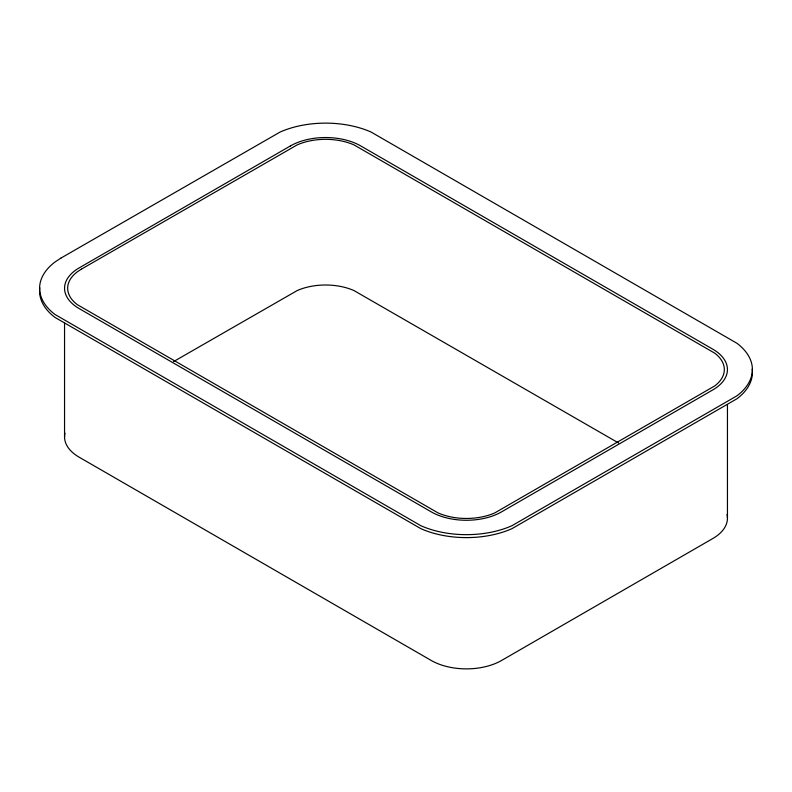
<?xml version="1.0" encoding="UTF-8"?>
<svg xmlns="http://www.w3.org/2000/svg" width="792" height="792" viewBox="0 0 792 792"><rect width="100%" height="100%" fill="white"/><g stroke="black" fill="none" stroke-linecap="round" stroke-linejoin="round"><path stroke-width="1.19" d="M173.557 361.607L297.168 290.575A46.669 26.948 0 0 1 353.994 290.575L618.601 443.005M727.452 404.593L727.452 518.166M64.548 323.284L64.548 436.857M39.828 287.803A74.735 43.154 0 0 0 55.044 317.453L420.918 528.69A74.735 43.154 0 0 0 511.909 528.69L736.956 398.762A74.735 43.154 0 0 0 752.172 369.112M64.974 433.105A49.787 28.75 0 0 0 79.131 457.182L431.204 660.449A49.787 28.75 0 0 0 501.623 660.449L712.869 538.491A49.787 28.75 0 0 0 727.026 514.414M60.954 258.083L55.044 261.974A74.735 43.154 0 0 0 55.044 314.503L420.918 525.739A74.735 43.154 0 0 0 511.909 525.739L736.956 395.812A74.735 43.154 0 0 0 736.956 343.282L371.082 132.046A74.735 43.154 0 0 0 280.091 132.046L60.954 258.083M81.408 269.141L77.309 271.834A46.669 26.948 0 0 0 77.309 304.643L438.006 512.889A46.669 26.948 0 0 0 494.832 512.889L714.691 385.952A46.669 26.948 0 0 0 714.691 353.143L353.994 144.896A46.669 26.948 0 0 0 297.168 144.896L81.408 269.141M290.377 145.956L79.131 267.914A49.787 28.75 0 0 0 79.131 308.563L431.204 511.84A49.787 28.75 0 0 0 501.623 511.84L712.869 389.872A49.787 28.75 0 0 0 712.869 349.223L360.796 145.956A49.787 28.75 0 0 0 290.377 145.956"/></g></svg>
